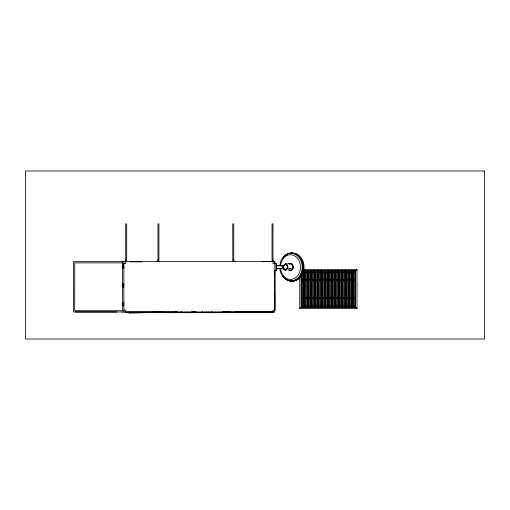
<?xml version="1.0" encoding="UTF-8"?>
<svg xmlns="http://www.w3.org/2000/svg" width="510" height="510" viewBox="0 0 510 510"><rect width="100%" height="100%" fill="white"/><g stroke="black" fill="none" stroke-linecap="round" stroke-linejoin="round"><path stroke-width="0.76" d="M289.954 268.285L289.756 268.808L290.196 268.91M292.542 267.119L292.466 267.909M289.82 268.541L290.024 268.808M289.858 268.407L289.986 268.662M290.037 268.572L290.101 268.311M123.847 310.093L125.734 310.093L125.734 312.356L162.633 312.318L162.601 311.98M157.89 261.611L157.915 259.985M273.041 261.311L273.041 259.985M157.972 261.458L156.634 261.611M291.905 268.897L292.064 268.572M292.064 269.031L292.23 268.681M233.733 261.209L233.835 259.985M286.384 269.541L287.347 267.82A3.111 2.518 -90 0 0 287.34 266.335L286.123 264.473M299.74 277.485L299.74 308.537L303.227 305.388L353.519 305.388L357.013 308.537L357.013 269.522L303.367 269.522M303.227 305.388L303.227 272.665L353.519 272.665L357.013 269.522M284.739 264.492L283.534 266.373A3.111 2.518 -90 0 0 283.541 267.858L284.765 269.72M288.851 264.014L289.489 263.651A3.041 2.461 -90 0 1 290.866 263.638L292.064 264.55L292.765 266.15A3.87 3.13 -90 0 1 292.772 267.999C292.651 269.962 290.12 271.664 288.59 269.943M276.465 269.165L277.134 268.63M286.288 269.701L286.04 269.815A2.263 1.836 -90 0 1 285.013 269.828L283.955 269.127L283.401 267.858A3.111 2.518 -90 0 1 283.394 266.373L283.936 265.092L284.988 264.371A2.263 1.836 -90 0 1 286.014 264.365M291.102 270.032L290.515 270.249M285.192 264.014L289.833 263.555M276.433 268.834L283.56 268.266M276.433 268.604L283.77 268.145M283.248 266.029L276.433 265.576M121.896 261.879L123.847 261.573M125.683 259.985L125.721 261.209M122.706 261.318L123.069 261.318M262.146 261.509L271.696 261.509M273.284 261.509L274.877 261.509L274.877 311.98L73.44 311.98L73.446 261.636L274.877 261.636M125.721 261.611L124.395 261.611M233.822 261.522L235.059 261.547M130.018 261.815L142.386 261.815M123.847 263.523L125.734 263.523L125.734 223.877L126.678 223.877L126.678 261.636M276.222 263.676L276.222 270.498M291.07 264.142L291.835 264.817M123.764 265.092L122.247 265.092L122.247 267.986L123.764 267.986M292.039 265.13L292.217 265.474M123.445 265.531L123.809 265.531M282.91 265.812L283.751 265.812M123.445 266.226L123.809 266.226M282.91 266.692L283.42 266.711M292.472 266.653L292.491 267.03M123.445 266.921L123.809 266.915M123.445 267.61L123.809 267.61M282.91 268.368L283.751 268.368M283.84 268.719L283.33 268.719L283.84 268.961M274.323 270.708L276.222 270.708L276.222 263.466L272.99 263.523L272.99 223.877L272.047 223.877L272.047 261.636M303.501 270.778L355.617 270.778L355.617 307.281L301.136 307.281L301.136 276.331M301.136 279.78L301.639 279.78L301.639 276.031M301.136 279.907L301.639 279.907L301.639 298.025L301.136 298.025M123.764 283.968L122.247 283.968L122.247 286.862L123.764 286.862M123.445 284.408L123.809 284.408M123.445 285.103L123.809 285.103M123.445 285.798L123.809 285.791M123.445 286.486L123.809 286.486M301.136 298.152L301.639 298.152L301.639 307.281M123.764 302.851L122.247 302.851L122.247 305.745L123.764 305.745M123.445 303.291L123.809 303.291M123.445 303.985L123.809 303.985M123.445 304.674L123.809 304.674M123.445 305.369L123.809 305.369M299.74 308.537L357.013 308.537M125.734 312.043L163.818 312.043M173.521 312.063L177.85 311.98M180.483 312.043L182.07 312.043M191.588 312.043L194.986 312.043M221.742 312.043L237.59 312.043M239.165 312.043L240.739 312.043M242.741 312.043L244.335 312.043M249.39 312.043L252.539 312.043M258.041 312.043L259.615 312.043M261.05 312.043L262.765 312.043M271.397 312.043L272.99 312.043M122.706 312.101L123.069 312.101M175.682 312.114L173.827 311.98M177.595 312.114L175.899 312.063M194.406 312.145L192.952 311.98M194.527 312.145L196.095 312.145M128.456 312.292L151.107 312.292M154.122 312.235L152.203 311.98M158.177 312.235L154.409 311.98M158.342 312.235L163.27 312.235M212.536 312.298L211.51 311.98M221.856 312.298L222.462 311.98M163.888 312.318L172.992 312.318L172.96 311.98M191.887 312.356L195.069 312.356M222.105 312.356L237.207 312.356M247.018 312.4L272.99 312.356M174.216 312.426L171.621 312.426L171.621 311.98M174.471 312.426L176.995 312.426M177.397 312.426L178.341 312.426M178.742 312.426L181.235 312.426M181.573 312.426L184.065 312.426M184.403 312.426L186.889 312.426M187.285 312.426L189.905 312.426M163.436 312.681L171.124 312.681L171.028 311.98M171.641 312.681L180.559 312.681M276.433 265.34L283.56 265.914M290.012 268.968L290.012 268.254M276.465 264.958L277.134 265.493M283.515 268.668L284.931 270.102A2.646 2.142 -90 0 0 286.129 270.096L287.659 268.266A3.353 2.716 -90 0 0 287.742 266.271L287.136 264.881L286.097 264.091A2.646 2.142 -90 0 0 284.899 264.097L283.369 265.927A3.353 2.716 -90 0 0 283.279 267.922L283.496 268.961M292.459 266.245L292.523 266.653M355.432 270.778L355.432 307.281M355.304 270.778L355.304 279.78L354.017 279.78L354.017 270.778M355.304 307.281L355.304 298.152L354.017 298.152L354.017 307.281M353.889 270.778L353.889 279.78L352.608 279.78L352.608 270.778M353.889 307.281L353.889 298.152L352.608 298.152L352.608 307.281M353.519 272.665L353.519 305.388M352.48 270.778L352.48 279.78L351.192 279.78L351.192 270.778M352.48 307.281L352.48 298.152L351.192 298.152L351.192 307.281M351.065 270.778L351.065 279.78L349.783 279.78L349.783 270.778M351.065 307.281L351.065 298.152L349.783 298.152L349.783 307.281M349.656 270.778L349.656 279.78L348.368 279.78L348.368 270.778M349.656 307.281L349.656 298.152L348.368 298.152L348.368 307.281M348.241 270.778L348.241 279.78L346.959 279.78L346.959 270.778M348.241 307.281L348.241 298.152L346.959 298.152L346.959 307.281M346.832 270.778L346.832 279.78L345.544 279.78L345.544 270.778M346.832 307.281L346.832 298.152L345.544 298.152L345.544 307.281M345.417 270.778L345.417 279.78L344.135 279.78L344.135 270.778M345.417 307.281L345.417 298.152L344.135 298.152L344.135 307.281M344.008 270.778L344.008 279.78L342.72 279.78L342.72 270.778M344.008 307.281L344.008 298.152L342.72 298.152L342.72 307.281M342.592 270.778L342.592 279.78L341.311 279.78L341.311 270.778M342.592 307.281L342.592 298.152L341.311 298.152L341.311 307.281M341.184 270.778L341.184 279.78L339.896 279.78L339.896 270.778M341.184 307.281L341.184 298.152L339.896 298.152L339.896 307.281M339.768 270.778L339.768 279.78L338.487 279.78L338.487 270.778M339.768 307.281L339.768 298.152L338.487 298.152L338.487 307.281M338.359 270.778L338.359 279.78L337.072 279.78L337.072 270.778M338.359 307.281L338.359 298.152L337.072 298.152L337.072 307.281M336.944 270.778L336.944 279.78L335.663 279.78L335.663 270.778M336.944 307.281L336.944 298.152L335.663 298.152L335.663 307.281M335.529 270.778L335.529 279.78L334.248 279.78L334.248 270.778M335.529 307.281L335.529 298.152L334.248 298.152L334.248 307.281M334.12 270.778L334.12 279.78L332.839 279.78L332.839 270.778M334.12 307.281L334.12 298.152L332.839 298.152L332.839 307.281M332.705 270.778L332.705 279.78L331.423 279.78L331.423 270.778M332.705 307.281L332.705 298.152L331.423 298.152L331.423 307.281M331.296 270.778L331.296 279.78L330.015 279.78L330.015 270.778M331.296 307.281L331.296 298.152L330.015 298.152L330.015 307.281M329.881 270.778L329.881 279.78L328.599 279.78L328.599 270.778M329.881 307.281L329.881 298.152L328.599 298.152L328.599 307.281M328.472 270.778L328.472 279.78L327.19 279.78L327.19 270.778M328.472 307.281L328.472 298.152L327.19 298.152L327.19 307.281M327.057 270.778L327.057 279.78L325.775 279.78L325.775 270.778M327.057 307.281L327.057 298.152L325.775 298.152L325.775 307.281M325.648 270.778L325.648 279.78L324.366 279.78L324.366 270.778M325.648 307.281L325.648 298.152L324.366 298.152L324.366 307.281M324.233 270.778L324.233 279.78L322.951 279.78L322.951 270.778M324.233 307.281L324.233 298.152L322.951 298.152L322.951 307.281M322.824 270.778L322.824 279.78L321.542 279.78L321.542 270.778M322.824 307.281L322.824 298.152L321.542 298.152L321.542 307.281M321.408 270.778L321.408 279.78L320.127 279.78L320.127 270.778M321.408 307.281L321.408 298.152L320.127 298.152L320.127 307.281M319.999 270.778L319.999 279.78L318.712 279.78L318.712 270.778M319.999 307.281L319.999 298.152L318.712 298.152L318.712 307.281M318.584 270.778L318.584 279.78L317.303 279.78L317.303 270.778M318.584 307.281L318.584 298.152L317.303 298.152L317.303 307.281M317.175 270.778L317.175 279.78L315.888 279.78L315.888 270.778M317.175 307.281L317.175 298.152L315.888 298.152L315.888 307.281M315.76 270.778L315.76 279.78L314.479 279.78L314.479 270.778M315.76 307.281L315.76 298.152L314.479 298.152L314.479 307.281M314.351 270.778L314.351 279.78L313.063 279.78L313.063 270.778M314.351 307.281L314.351 298.152L313.063 298.152L313.063 307.281M312.936 270.778L312.936 279.78L311.655 279.78L311.655 270.778M312.936 307.281L312.936 298.152L311.655 298.152L311.655 307.281M311.527 270.778L311.527 279.78L310.239 279.78L310.239 270.778M311.527 307.281L311.527 298.152L310.239 298.152L310.239 307.281M310.112 270.778L310.112 279.78L308.83 279.78L308.83 270.778M310.112 307.281L310.112 298.152L308.83 298.152L308.83 307.281M308.703 270.778L308.703 279.78L307.415 279.78L307.415 270.778M308.703 307.281L308.703 298.152L307.415 298.152L307.415 307.281M307.288 270.778L307.288 279.78L306.006 279.78L306.006 270.778M307.288 307.281L307.288 298.152L306.006 298.152L306.006 307.281M305.879 270.778L305.879 279.78L304.591 279.78L304.591 270.778M305.879 307.281L305.879 298.152L304.591 298.152L304.591 307.281M304.464 270.778L304.464 279.78L303.182 279.78L303.182 272.283M304.464 307.281L304.464 298.152L303.182 298.152L303.182 307.281M303.055 272.283L303.055 279.78L301.767 279.78L301.767 274.527M303.055 307.281L303.055 298.152L301.767 298.152L301.767 307.281M283.49 265.812L283.49 266.692M283.101 266.692L283.101 266.041L283.12 268.139L283.101 267.482M274.941 270.625L274.941 310.093L272.99 310.093L272.965 312.292M274.699 261.687L274.699 264.008M274.699 270.192L274.699 274.055M274.699 293.441L274.699 305.809M274.323 261.547L273.067 261.547M273.711 311.98L235.065 311.98M271.518 311.98L271.518 312.375M270.906 311.98L270.906 312.375M270.6 311.98L270.6 312.324M270.478 312.375L270.478 311.98L270.383 312.375M270.083 311.98L270.141 312.324M269.988 311.98L269.949 312.324M269.93 311.98L269.93 312.324M269.72 311.98L269.72 312.375M269.446 312.375L269.446 311.98L269.363 312.324M269.229 311.98L269.229 312.324M269.191 311.98L269.191 312.324M268.254 311.98L268.254 312.375M267.96 311.98L267.948 312.4M267.189 311.98L267.189 312.324M267.151 311.98L267.151 312.324M266.794 311.98L266.794 312.375M266.666 311.98L266.666 312.324M265.85 311.98L265.85 312.4M265.493 311.98L265.493 312.4M265.296 311.98L265.296 312.375M264.448 311.98L264.448 312.324M263.836 311.98L263.836 312.375M263.504 311.98L263.562 312.324M263.358 311.98L263.358 312.324M263.287 311.98L263.307 312.324M262.401 311.98L262.401 312.324M262.095 311.98L262.166 312.4M261.668 311.98L261.668 312.4M261.643 311.98L261.643 312.324M261.381 311.98L261.381 312.324M261.075 311.98L261.075 312.324M260.954 311.98L261.005 312.324M260.89 311.98L260.865 312.324M260.699 311.98L260.699 312.375M260.483 311.98L260.483 312.324M260.202 311.98L260.202 312.324M260.1 311.98L260.1 312.324M259.953 311.98L259.953 312.324M259.405 311.98L259.405 312.324M259.239 311.98L259.239 312.375M258.844 311.98L258.844 312.4M258.481 311.98L258.481 312.324M257.933 311.98L257.933 312.324M256.562 311.98L256.562 312.375M255.746 311.98L255.81 312.324M255.676 311.98L255.618 312.375M255.542 311.98L255.555 312.324M255.453 311.98L255.484 312.324M255.382 311.98L255.382 312.4M254.879 311.98L254.879 312.4M254.592 311.98L254.592 312.324M254.311 311.98L254.311 312.324M253.368 311.98L253.425 312.324M253.221 311.98L253.17 312.324M253.151 311.98L253.068 312.375M252.966 311.98L252.966 312.375M252.265 311.98L252.265 312.324M252.15 311.98L252.15 312.375M252.061 311.98L252.061 312.4M251.959 311.98L251.959 312.324M251.373 311.98L251.373 312.375M251.143 311.98L251.143 312.375M251.073 311.98L251.067 312.375M251.009 311.98L250.933 312.375M250.824 311.98L250.85 312.375M250.792 311.98L250.818 312.324M250.582 311.98L250.582 312.375M250.321 311.98L250.333 312.375M250.206 311.98L250.206 312.375M250.11 311.98L250.11 312.375M250.066 311.98L250.066 312.324M249.964 311.98L249.964 312.324M249.855 311.98L249.804 312.375M249.658 311.98L249.658 312.324M249.46 311.98L249.46 312.375M249.422 311.98L249.422 312.375M249.192 312.375L249.122 311.98L249.065 312.375M248.733 311.98L248.733 312.324M248.453 311.98L248.415 312.375M248.338 311.98L248.338 312.375M247.962 311.98L247.962 312.375M247.528 311.98L247.528 312.324M246.77 311.98L246.77 312.375L237.341 312.4L237.341 311.98M245.31 311.98L245.31 312.375M245.189 311.98L245.189 312.324L245.151 311.98M245.017 311.98L244.978 312.324M244.118 311.98L244.118 312.375M243.786 311.98L243.786 312.324M242.926 311.98L242.926 312.324M242.837 311.98L242.817 312.324M242.652 312.375L242.645 311.98L242.62 312.324M242.499 311.98L242.499 312.375M241.887 311.98L241.887 312.324M241.785 311.98L241.785 312.324M241.51 311.98L241.568 312.375M241.447 311.98L241.447 312.375M240.618 311.98L240.618 312.375M240.261 311.98L240.267 312.375M240.012 311.98L240.012 312.4M239.681 311.98L239.681 312.324M239.598 311.98L239.598 312.324M239.515 311.98L239.515 312.4M239.381 311.98L239.381 312.375M239.279 311.98L239.311 312.324M238.827 312.292L238.756 312.4M238.438 311.98L238.438 312.375M233.784 261.904L233.72 223.877L232.777 223.877L232.777 261.636M230.106 311.98L228.467 312.298L228.505 311.98M228.161 311.98L226.529 311.98M226.37 311.98L222.653 311.98M222.283 311.98L222.283 312.681L212.224 312.681L212.179 311.98M219.421 311.98L219.421 312.681M217.553 311.98L217.553 312.681M215.462 311.98L215.462 312.681M211.624 311.98L211.624 312.681L195.018 312.655L195.018 312.318M209.616 311.98L209.616 312.681M208.443 311.98L208.443 312.681M207.602 311.98L207.602 312.681M206.206 311.98L206.206 312.681M204.918 311.98L204.918 312.681M202.725 311.98L202.725 312.681M202.636 311.98L202.636 312.681M202.107 311.98L202.107 312.681M201.852 312.318L201.852 312.655L201.801 312.318M196.229 311.98L196.229 312.681M195.7 311.98L195.7 312.681M195.145 312.318L195.145 312.655M195.088 312.318L195.062 312.655M191.862 311.98L191.862 312.681L181.809 312.681L181.809 311.98M189.006 311.98L189.006 312.681M187.138 311.98L187.138 312.681M185.047 311.98L185.047 312.681M172.469 311.98L172.469 312.318M171.991 311.98L171.991 312.318M171.711 311.98L171.711 312.426M171.532 311.98L171.532 312.318M171.245 311.98L171.245 312.318M169.122 311.98L169.122 312.318M168.619 311.98L168.619 312.318M168.561 311.98L168.561 312.318M167.777 311.98L167.777 312.318M167.407 311.98L167.407 312.318M166.33 311.98L166.33 312.318M165.559 311.98L165.559 312.318M165.189 311.98L165.189 312.318M164.947 311.98L164.902 312.318M164.653 311.98L164.653 312.318M164.494 311.98L164.494 312.318M161.976 311.98L161.976 312.318M161.3 311.98L161.3 312.318M160.293 311.98L160.293 312.318M160.236 311.98L160.21 312.318M160.102 311.98L160.102 312.318M159.987 311.98L160.012 312.318M159.7 311.98L159.719 312.318M159.547 311.98L159.547 312.318M159.4 311.98L159.4 312.318M159.254 311.98L159.273 312.318M159.088 311.98L159.024 312.318M158.91 261.636L158.91 223.877L157.966 223.877L157.966 261.636M158.425 311.98L158.387 312.318M158.342 311.98L158.317 312.318M158.253 311.98L158.208 312.318M157.341 312.235L157.239 312.318M123.847 261.636L123.847 311.98M123.732 265.531L123.713 266.226M123.732 266.915L123.713 267.61M123.732 284.408L123.713 285.103M123.713 285.791L123.732 286.486M123.732 303.291L123.713 303.985M123.713 304.674L123.732 305.369M123.567 265.092L123.586 265.531M123.567 266.226L123.535 266.921M123.535 267.61L123.567 267.986M123.535 283.968L123.567 284.408M123.586 285.103L123.567 285.798M123.535 286.486L123.567 286.862M123.535 302.851L123.586 303.291M123.567 303.985L123.586 304.674M123.567 305.369L123.586 305.745M123.503 265.092L123.503 267.986M123.445 283.968L123.503 286.862M123.445 302.851L123.445 305.745M116.879 311.98L75.448 311.98M291.605 263.695A3.519 2.843 -90 0 1 291.956 263.849M288.928 253.655A13.878 11.226 -90 0 1 302.965 266.271A13.878 11.226 -90 0 1 290.215 280.831M288.781 280.468A13.878 11.226 -90 0 1 287.391 279.875M286.078 279.059A13.878 11.226 -90 0 1 284.86 278.039M279.869 265.181A13.878 11.226 -90 0 1 297.088 255.433A13.878 11.226 -90 0 1 296.96 278.842A13.878 11.226 -90 0 1 279.85 268.802M289.036 253.655A13.878 11.226 -90 0 1 303.08 266.271A13.878 11.226 -90 0 1 290.33 280.831M288.889 280.468A13.878 11.226 -90 0 1 287.506 279.875M294.391 253.336A13.878 11.226 90 0 1 303.973 268.993A13.878 11.226 90 0 1 291.306 280.831M289.482 263.95A3.385 2.735 -90 0 1 293.199 266.449A3.385 2.735 -90 0 1 290.49 270.466M289.444 270.204A3.385 2.735 -90 0 1 289.125 270.007M289.317 263.95A3.385 2.735 -90 0 1 293.033 266.449A3.385 2.735 -90 0 1 290.324 270.466M289.278 270.204A3.385 2.735 -90 0 1 288.96 270.007M280.608 265.391A12.355 9.996 -90 0 1 295.934 256.715A12.355 9.996 -90 0 1 295.819 277.548A12.355 9.996 -90 0 1 280.596 268.617M284.994 255.848A14.095 11.405 -90 0 1 299.988 257.187A14.095 11.405 -90 0 1 300.868 275.744A14.095 11.405 -90 0 1 286.104 279.244M285.683 278.919A14.095 11.405 -90 0 1 284.867 278.211M283.751 276.981A14.095 11.405 -90 0 1 283.088 276.069M284.115 256.632A14.095 11.405 -90 0 1 299.759 257.04A14.095 11.405 -90 0 1 300.333 276.375A14.095 11.405 -90 0 1 284.758 278.211M283.643 276.981A14.095 11.405 -90 0 1 282.974 276.069M283.075 257.952A14.095 11.405 -90 0 1 283.751 257.053M284.848 264.371A2.263 1.836 -90 0 1 285.874 264.365L286.926 265.066L287.481 266.335A3.111 2.518 -90 0 1 287.487 267.82L286.952 269.101L285.9 269.815A2.263 1.836 -90 0 1 284.873 269.828M289.355 268.432C288.787 269.988 288.462 267.756 289.355 268.432M484.5 170.99L25.5 170.99L25.5 339.01L484.5 339.01L484.5 170.99M122.521 262.892L74.702 262.892L74.702 310.717L122.521 310.717L122.521 262.892M303.055 279.907L301.767 279.907L301.767 298.025L303.055 298.025L303.055 279.907M304.464 279.907L303.182 279.907L303.182 298.025L304.464 298.025L304.464 279.907M305.879 279.907L304.591 279.907L304.591 298.025L305.879 298.025L305.879 279.907M307.288 279.907L306.006 279.907L306.006 298.025L307.288 298.025L307.288 279.907M308.703 279.907L307.415 279.907L307.415 298.025L308.703 298.025L308.703 279.907M310.112 279.907L308.83 279.907L308.83 298.025L310.112 298.025L310.112 279.907M311.527 279.907L310.239 279.907L310.239 298.025L311.527 298.025L311.527 279.907M312.936 279.907L311.655 279.907L311.655 298.025L312.936 298.025L312.936 279.907M314.351 279.907L313.063 279.907L313.063 298.025L314.351 298.025L314.351 279.907M315.76 279.907L314.479 279.907L314.479 298.025L315.76 298.025L315.76 279.907M317.175 279.907L315.888 279.907L315.888 298.025L317.175 298.025L317.175 279.907M318.584 279.907L317.303 279.907L317.303 298.025L318.584 298.025L318.584 279.907M319.999 279.907L318.712 279.907L318.712 298.025L319.999 298.025L319.999 279.907M321.408 279.907L320.127 279.907L320.127 298.025L321.408 298.025L321.408 279.907M322.824 279.907L321.542 279.907L321.542 298.025L322.824 298.025L322.824 279.907M324.233 279.907L322.951 279.907L322.951 298.025L324.233 298.025L324.233 279.907M325.648 279.907L324.366 279.907L324.366 298.025L325.648 298.025L325.648 279.907M327.057 279.907L325.775 279.907L325.775 298.025L327.057 298.025L327.057 279.907M328.472 279.907L327.19 279.907L327.19 298.025L328.472 298.025L328.472 279.907M329.881 279.907L328.599 279.907L328.599 298.025L329.881 298.025L329.881 279.907M331.296 279.907L330.015 279.907L330.015 298.025L331.296 298.025L331.296 279.907M332.705 279.907L331.423 279.907L331.423 298.025L332.705 298.025L332.705 279.907M334.12 279.907L332.839 279.907L332.839 298.025L334.12 298.025L334.12 279.907M335.529 279.907L334.248 279.907L334.248 298.025L335.529 298.025L335.529 279.907M336.944 279.907L335.663 279.907L335.663 298.025L336.944 298.025L336.944 279.907M338.359 279.907L337.072 279.907L337.072 298.025L338.359 298.025L338.359 279.907M339.768 279.907L338.487 279.907L338.487 298.025L339.768 298.025L339.768 279.907M341.184 279.907L339.896 279.907L339.896 298.025L341.184 298.025L341.184 279.907M342.592 279.907L341.311 279.907L341.311 298.025L342.592 298.025L342.592 279.907M344.008 279.907L342.72 279.907L342.72 298.025L344.008 298.025L344.008 279.907M345.417 279.907L344.135 279.907L344.135 298.025L345.417 298.025L345.417 279.907M346.832 279.907L345.544 279.907L345.544 298.025L346.832 298.025L346.832 279.907M348.241 279.907L346.959 279.907L346.959 298.025L348.241 298.025L348.241 279.907M349.656 279.907L348.368 279.907L348.368 298.025L349.656 298.025L349.656 279.907M351.065 279.907L349.783 279.907L349.783 298.025L351.065 298.025L351.065 279.907M352.48 279.907L351.192 279.907L351.192 298.025L352.48 298.025L352.48 279.907M353.889 279.907L352.608 279.907L352.608 298.025L353.889 298.025L353.889 279.907M355.304 279.907L354.017 279.907L354.017 298.025L355.304 298.025L355.304 279.907M151.049 312.579L128.985 312.891L151.049 312.579M261.241 312.324L261.235 311.98L261.177 312.324M239.177 312.324L239.177 311.98L239.12 312.324M170.41 312.318L170.41 311.98L170.365 312.318M169.651 312.318L169.651 311.98L169.626 312.318M166.802 312.318L166.802 311.98L166.757 312.318"/></g></svg>
